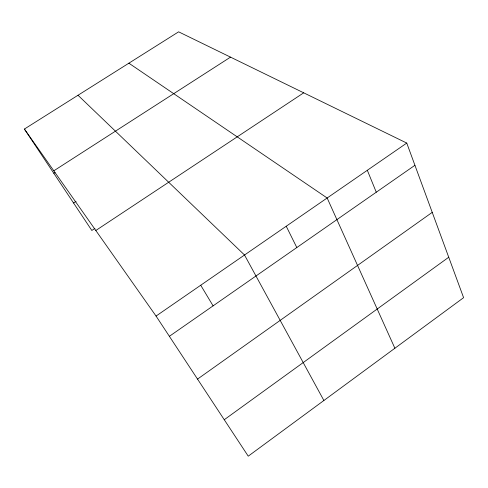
<?xml version="1.0" encoding="UTF-8"?>
<svg xmlns="http://www.w3.org/2000/svg" width="488" height="488" viewBox="0 0 488 488"><rect width="100%" height="100%" fill="white"/><g stroke="black" fill="none" stroke-linecap="round" stroke-linejoin="round"><path stroke-width="0.73" d="M224.26 419.723L448.734 257.243M197.53 379.097L432.234 212.359M169.373 336.311L414.928 165.286M156.05 316.059L406.76 143.069L463.6 297.674L248.239 456.17L156.05 316.059L24.4 129.046L178.626 31.83L406.76 143.069M94.959 228.39L91.823 230.464L24.4 129.046M95.819 230.495L303.707 92.818M73.554 202.99L76.067 201.349M53.808 170.818L230.519 57.133M53.814 173.295L55.077 172.477M128.875 63.19L327.155 198L394.884 348.249M78.007 95.252L244.525 255.011L323.886 400.495M200.721 285.23L213.091 305.86M286.23 226.237L296.814 247.55M367.324 170.281L376.266 192.211"/></g></svg>
